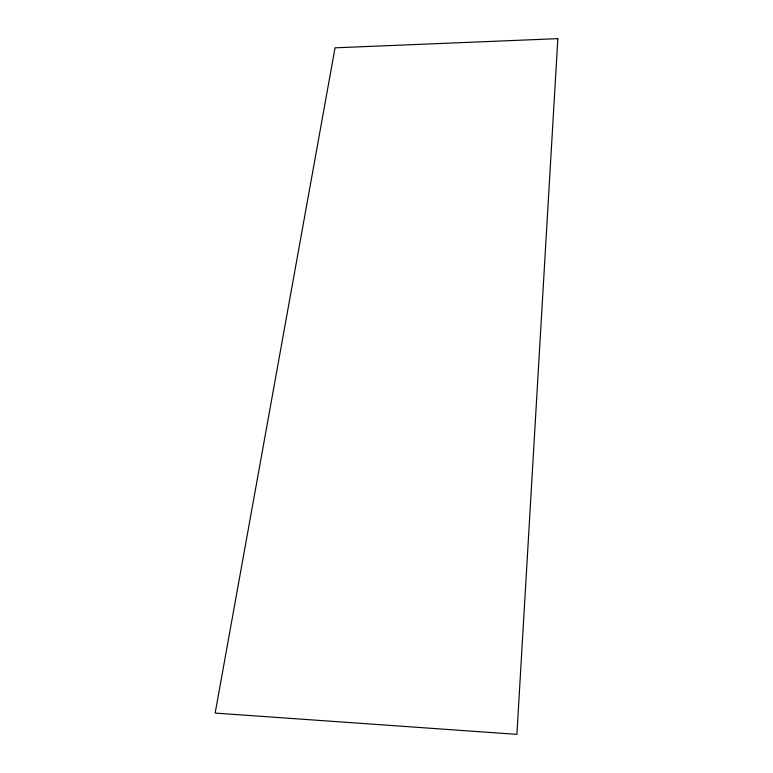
<?xml version="1.0" encoding="UTF-8"?>
<svg xmlns="http://www.w3.org/2000/svg" width="773" height="773" viewBox="0 0 773 773"><rect width="100%" height="100%" fill="white"/><g stroke="black" fill="none" stroke-linecap="round" stroke-linejoin="round"><path stroke-width="1.16" d="M557.845 38.65L516.905 734.35L215.155 713.083L335.038 47.829L557.845 38.65"/></g></svg>
